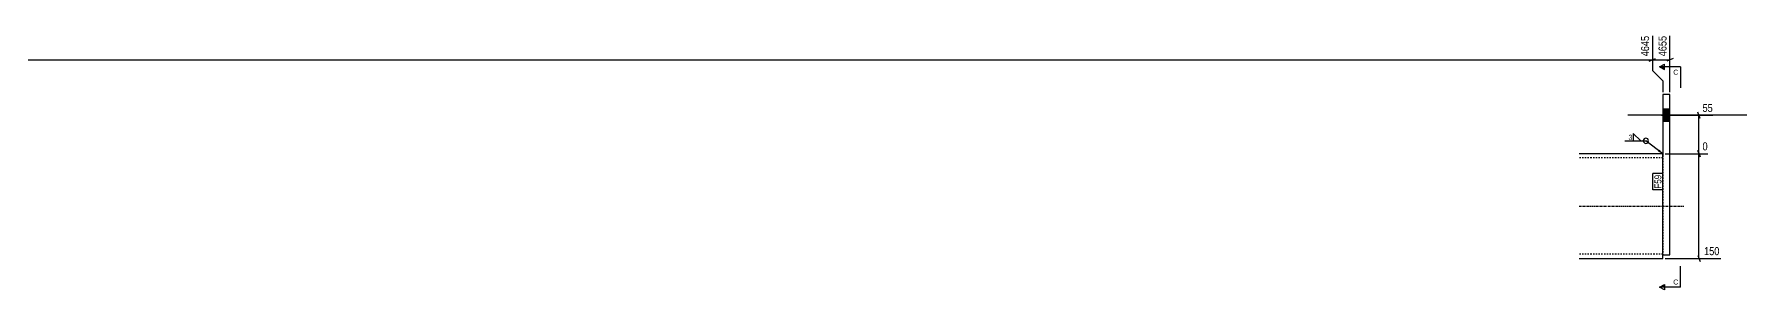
# Model space of a CAD drawing. Header units: millimetres. Extents: x 7 to 42212, y 5 to 1648.
# Drawn here: x 18644 to 21094, y 49 to 415 of the extents above; entities that cross this region are included whole.
import ezdxf

# ---------------------------------------------------------------- set-up
doc = ezdxf.new("R2010")
doc.units = ezdxf.units.MM
doc.linetypes.add('DXK_LINE_DOT2', pattern=[3.9198, 1.9599, -1.9599])
doc.linetypes.add('DXK_LINE_DOT3', pattern=[5.9187, 2.979, -0.9799, 0.9799, -0.9799])
for name, color, linetype in [('MÅLSÆTNING', 7, 'Continuous'), ('STÅL', 7, 'Continuous'), ('TEKST', 7, 'Continuous')]:
    doc.layers.add(name, color=color, linetype=linetype)
doc.styles.add('Arial', font='ARIAL.TTF', dxfattribs={"height": 0.2})
doc.styles.add('Arial Narrow', font='ARIALN.TTF', dxfattribs={"height": 0.2})

msp = doc.modelspace()

# ---------------------------------------------------------------- hatches: boundary and pattern name
at = {"layer": 'STÅL', "linetype": 'Continuous'}
msp.add_hatch(color=96, dxfattribs=at).paths.add_polyline_path([(20974.4, 307.8), (20974.4, 289.8), (20984.4, 289.8), (20984.4, 307.8)])
msp.add_hatch(color=96, dxfattribs=at).paths.add_polyline_path([(20974.4, 307.8), (20974.4, 289.8), (20984.4, 289.8), (20984.4, 307.8)])
at = {"layer": 'TEKST', "linetype": 'Continuous'}
for color, points in [(30, [(20976.9, 368.1), (20976.9, 364.4), (20969.4, 368.1)]), (3, [(20969.5, 249.8), (20974.4, 243.8), (20967.3, 246.9)]), (30, [(20976.9, 56.5), (20976.9, 52.8), (20969.4, 52.8)])]:
    msp.add_hatch(color=color, dxfattribs=at).paths.add_polyline_path(points)

# ---------------------------------------------------------------- linework, layer by layer
at = {"layer": 'MÅLSÆTNING', "color": 7, "linetype": 'Continuous'}
for p, q in [((20959.4, 412.5), (20959.4, 363.2)), ((20984.4, 331.8), (20984.4, 412.5)), ((20954.9, 376.4), (20963.9, 380)), ((20959.4, 378.2), (20984.4, 378.2)), ((20988.9, 380), (20979.9, 376.4)), ((20959.4, 363.2), (20974.4, 348.2)), ((20959.4, 363.2), (20974.4, 348.2)), ((20974.4, 348.2), (20974.4, 331.8)), ((20974.4, 348.2), (20974.4, 331.8)), ((20972.4, 298.8), (21045.8, 298.8)), ((21027.8, 294.3), (21024.2, 303.3)), ((21027.8, 239.3), (21024.2, 248.3)), ((20977.4, 243.8), (21038.5, 243.8)), ((21026, 93.8), (21026, 243.8)), ((21024.2, 98.3), (21027.8, 89.3)), ((20977.4, 93.8), (21057.5, 93.8))]:
    msp.add_line(p, q, dxfattribs=at)
at = {"layer": 'STÅL', "color": 2, "linetype": 'Continuous'}
for p, q in [((20974.4, 328.8), (20974.4, 241.3)), ((20984.4, 328.8), (20974.4, 328.8)), ((20984.4, 98.8), (20984.4, 328.8)), ((20974.4, 243.8), (20854.4, 243.8)), ((20974.4, 93.8), (20974.4, 241.3)), ((20974.4, 98.8), (20984.4, 98.8)), ((20854.4, 93.8), (20974.4, 93.8))]:
    msp.add_line(p, q, dxfattribs=at)
at = {"layer": 'STÅL', "color": 96, "linetype": 'Continuous'}
for p, q in [((21094.4, 298.8), (20924.4, 298.8)), ((21094.4, 298.8), (20924.4, 298.8)), ((20984.4, 307.8), (20974.4, 307.8)), ((20984.4, 307.8), (20974.4, 307.8)), ((20984.4, 289.8), (20974.4, 289.8)), ((20984.4, 289.8), (20974.4, 289.8))]:
    msp.add_line(p, q, dxfattribs=at)
at = {"layer": 'STÅL', "color": 7, "linetype": 'DXK_LINE_DOT2'}
for p, q in [((20974.4, 237.8), (20854.4, 237.8)), ((20974.4, 241.3), (20974.4, 243.8)), ((20974.4, 241.3), (20974.4, 98.8)), ((20974.4, 99.8), (20854.4, 99.8))]:
    msp.add_line(p, q, dxfattribs=at)
at = {"layer": 'STÅL', "color": 7, "linetype": 'DXK_LINE_DOT3'}
msp.add_line((20854.4, 168.8), (21004.4, 168.8), dxfattribs=at)
at = {"layer": 'TEKST', "color": 30, "linetype": 'Continuous'}
for p, q in [((20969.4, 368.1), (20976.9, 364.4)), ((20969.4, 52.8), (20976.9, 56.5)), ((20976.9, 49), (20969.4, 52.8)), ((20976.9, 56.5), (20976.9, 49))]:
    msp.add_line(p, q, dxfattribs=at)
at = {"layer": 'TEKST', "color": 3, "linetype": 'Continuous'}
msp.add_line((20974.4, 243.8), (20950, 262.3), dxfattribs=at)
for start, end in [(90, 270), (270, 90)]:
    msp.add_arc((20950, 262.3), 3.75, start, end, dxfattribs=at)

# ---------------------------------------------------------------- wipeouts: each hides what was drawn before it
at = {"color": 0}
msp.add_wipeout([(20930.4, 263.2), (20930.4, 271.9), (20924.6, 271.9), (20924.6, 263.2)], dxfattribs=at).dxf.layer = 'TEKST'
at = {"color": 0, "linetype": 'Continuous'}
msp.add_wipeout([(20996.4, 56.5), (20996.4, 64), (20989.2, 64), (20989.2, 56.5)], dxfattribs=at).dxf.layer = 'TEKST'

# ---------------------------------------------------------------- next in the draw order: linework, layer by layer
at = {"layer": 'TEKST', "color": 3, "linetype": 'Continuous'}
for p, q in [((20942.6, 262.3), (20931.9, 273)), ((20931.9, 273), (20931.9, 262.3)), ((20920, 262.3), (20950, 262.3)), ((20931.9, 262.3), (20942.6, 262.3))]:
    msp.add_line(p, q, dxfattribs=at)
at = {"layer": 'TEKST', "color": 7, "linetype": 'Continuous'}
for q in [(20999.4, 82.8), (20969.4, 52.8)]:
    msp.add_line((20999.4, 52.8), q, dxfattribs=at)

# ---------------------------------------------------------------- next in the draw order: texts
at = {"layer": 'TEKST', "color": 3, "style": 'Arial Narrow'}
msp.add_text('3', height=7.16, dxfattribs=at).set_placement((20925.2, 263.8))
at = {"layer": 'TEKST', "color": 3, "linetype": 'Continuous', "style": 'Arial'}
msp.add_text('C', height=7.16, dxfattribs=at).set_placement((20989.2, 56.5))

# ---------------------------------------------------------------- next in the draw order: wipeouts: each hides what was drawn before it
at = {"color": 0, "linetype": 'Continuous'}
for points, layer in [([(20982, 414.9), (20965.2, 414.9), (20965.2, 380.9), (20982, 380.9)], 'MÅLSÆTNING'), ([(21040.9, 246.2), (21040.9, 263), (21028.7, 263), (21028.7, 246.2)], 'MÅLSÆTNING'), ([(21057.7, 96.2), (21057.7, 113), (21030.9, 113), (21030.9, 96.2)], 'MÅLSÆTNING'), ([(20996.4, 356.9), (20996.4, 364.4), (20989.2, 364.4), (20989.2, 356.9)], 'TEKST')]:
    msp.add_wipeout(points, dxfattribs=at).dxf.layer = layer
at = {"color": 0}
msp.add_wipeout([(20972.3, 213.6), (20961.8, 213.6), (20961.8, 193.8), (20972.3, 193.8)], dxfattribs=at).dxf.layer = 'TEKST'

# ---------------------------------------------------------------- next in the draw order: linework, layer by layer
at = {"layer": 'MÅLSÆTNING', "color": 7, "linetype": 'Continuous'}
for p, q in [((20959.4, 412.5), (20959.4, 363.2)), ((18474.4, 378.2), (20959.4, 378.2)), ((20954.9, 376.4), (20963.9, 380)), ((21026, 243.8), (21026, 298.8)), ((21024.2, 248.3), (21027.8, 239.3)), ((20977.4, 243.8), (21038.5, 243.8))]:
    msp.add_line(p, q, dxfattribs=at)
at = {"layer": 'TEKST', "color": 30, "linetype": 'Continuous'}
for p in [(20969.4, 368.1), (20976.9, 364.4)]:
    msp.add_line(p, (20976.9, 371.9), dxfattribs=at)
at = {"layer": 'TEKST', "color": 7, "linetype": 'Continuous'}
for q in [(20969.4, 368.1), (20999.4, 338.1)]:
    msp.add_line((20999.4, 368.1), q, dxfattribs=at)

# ---------------------------------------------------------------- next in the draw order: texts
at = {"layer": 'MÅLSÆTNING', "color": 3, "linetype": 'Continuous', "style": 'Arial Narrow'}
msp.add_text('4655', height=11.45, rotation=90.0002, dxfattribs=at).set_placement((20979.6, 383.3))
for s, height, p in [('0', 11.5, (21031.1, 248.6)), ('150', 11.45, (21033.3, 98.6))]:
    msp.add_text(s, height=height, dxfattribs=at).set_placement(p)
at = {"layer": 'TEKST', "color": 3, "linetype": 'Continuous', "style": 'Arial'}
msp.add_text('C', height=7.16, dxfattribs=at).set_placement((20989.2, 356.9))

# ---------------------------------------------------------------- next in the draw order: wipeouts: each hides what was drawn before it
at = {"color": 0}
msp.add_wipeout([(20972.3, 213.6), (20961.8, 213.6), (20961.8, 193.8), (20972.3, 193.8)], dxfattribs=at).dxf.layer = 'TEKST'

# ---------------------------------------------------------------- next in the draw order: linework, layer by layer
at = {"layer": 'TEKST', "color": 7, "linetype": 'Continuous'}
for p, q in [((20960, 192), (20960, 215.4)), ((20974.1, 215.4), (20960, 215.4)), ((20974.1, 192), (20974.1, 215.4)), ((20974.1, 192), (20960, 192))]:
    msp.add_line(p, q, dxfattribs=at)

# ---------------------------------------------------------------- next in the draw order: texts
at = {"layer": 'TEKST', "color": 3, "style": 'Arial Narrow'}
msp.add_text('F59', height=10.02, rotation=90.0002, dxfattribs=at).set_placement((20972.3, 193.8))

# ---------------------------------------------------------------- next in the draw order: wipeouts: each hides what was drawn before it
at = {"color": 0, "linetype": 'Continuous'}
for points in [[(20957, 414.9), (20940.2, 414.9), (20940.2, 380.9), (20957, 380.9)], [(21048.2, 301.2), (21048.2, 318), (21028.7, 318), (21028.7, 301.2)]]:
    msp.add_wipeout(points, dxfattribs=at).dxf.layer = 'MÅLSÆTNING'

# ---------------------------------------------------------------- next in the draw order: texts
at = {"layer": 'MÅLSÆTNING', "color": 3, "linetype": 'Continuous', "style": 'Arial Narrow'}
msp.add_text('4645', height=11.45, rotation=90.0002, dxfattribs=at).set_placement((20954.6, 383.3))
msp.add_text('55', height=11.45, dxfattribs=at).set_placement((21031.1, 303.6))

doc.saveas('drawing.dxf')
